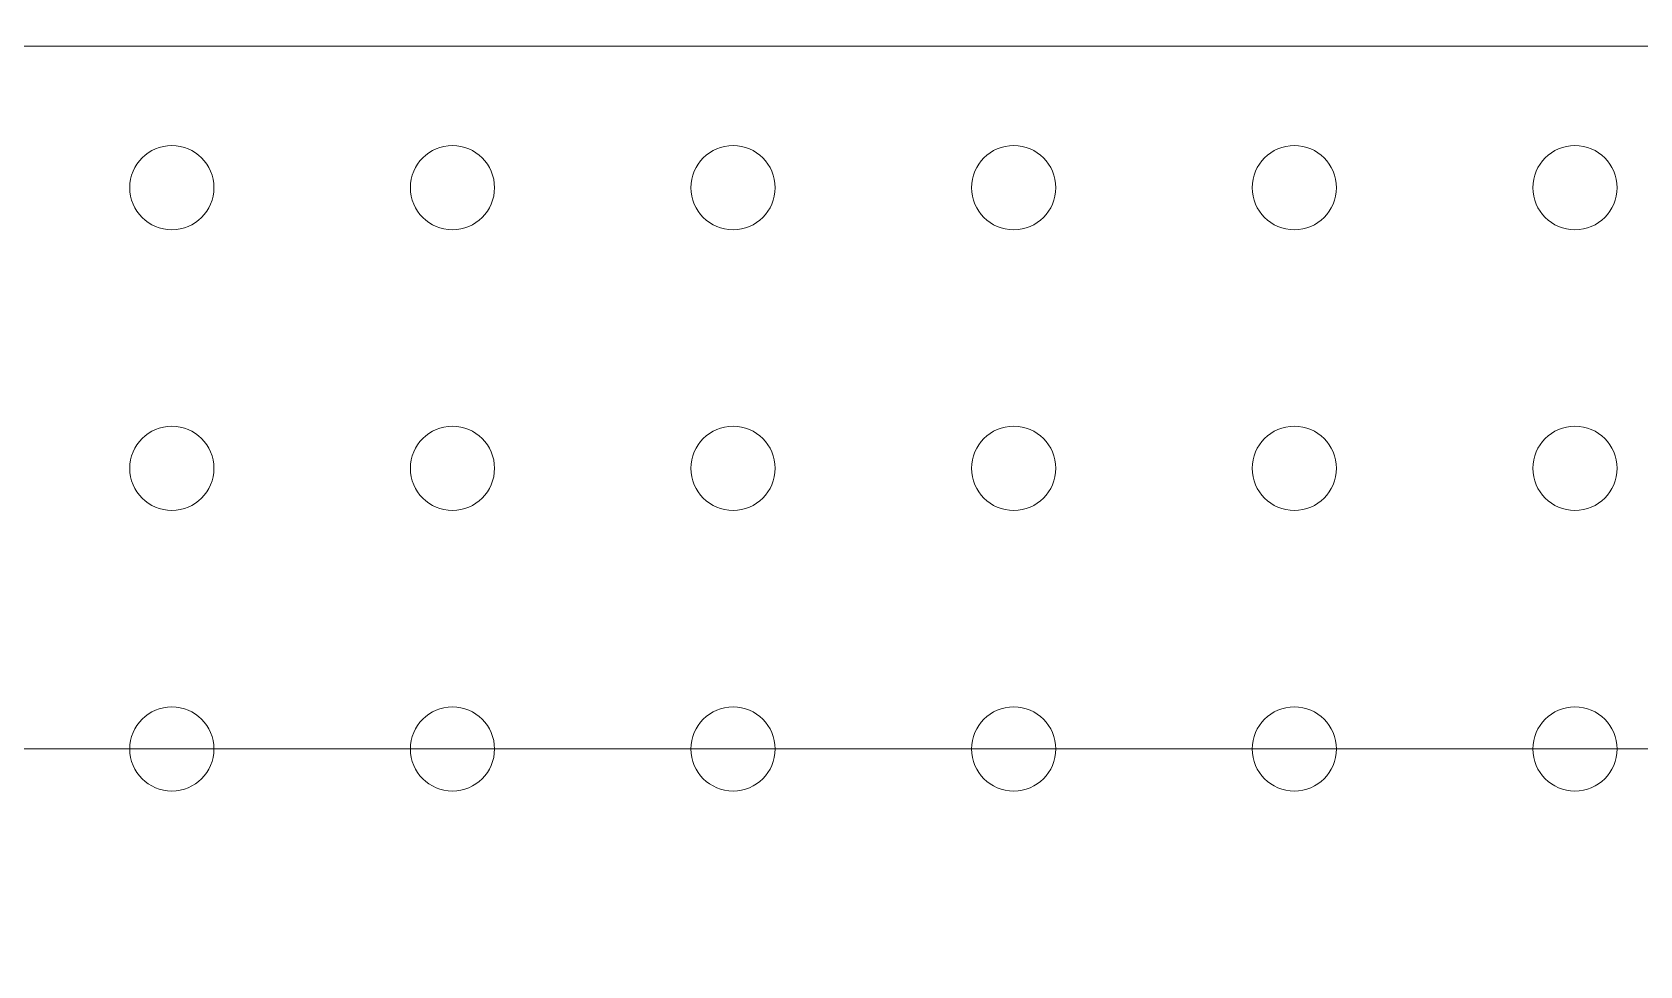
# Model space of a CAD drawing. Header units: millimetres. Extents: x -343 to 152, y -236 to 152.
# Drawn here: x -120 to -62.7, y -32.8 to 0.4 of the extents above; entities that cross this region are included whole.
import ezdxf

# ---------------------------------------------------------------- set-up
doc = ezdxf.new("R2010")
doc.units = ezdxf.units.MM
doc.header["$MEASUREMENT"] = 0
doc.layers.add('Layer 1', color=7, linetype='Continuous')

msp = doc.modelspace()

# ---------------------------------------------------------------- linework, layer by layer
at = {"layer": 'Layer 1', "color": 1, "lineweight": 20}
msp.add_open_spline([(-152.5693, -152.5693), (-152.5693, -152.5693), (152.4307, -152.5693), (152.4307, -152.5693), (152.4307, -152.5693), (152.4307, 152.4307), (152.4307, 152.4307), (152.4307, 152.4307), (-152.5693, 152.4307), (-152.5693, 152.4307), (-152.5693, 152.4307), (-152.5693, -152.5693), (-152.5693, -152.5693)], degree=3, knots=[0, 0, 0, 0, 0.25, 0.25, 0.25, 0.5, 0.5, 0.5, 0.75, 0.75, 0.75, 1, 1, 1, 1], dxfattribs=at)
msp.add_open_spline([(-135.0579, -0.0694), (-135.0579, -0.0694), (144.9421, -0.0694), (144.9421, -0.0694)], degree=3, dxfattribs=at)
at = {"layer": 'Layer 1', "color": 253, "lineweight": 9}
for points in [[(-115.0579, -3.611), (-115.8863, -3.611), (-116.558, -4.2826), (-116.558, -5.1109), (-116.558, -5.9393), (-115.8863, -6.611), (-115.0579, -6.611), (-114.2296, -6.611), (-113.5579, -5.9393), (-113.5579, -5.1109), (-113.5579, -4.2826), (-114.2296, -3.611), (-115.0579, -3.611)], [(-105.058, -3.611), (-105.8864, -3.611), (-106.5579, -4.2826), (-106.5579, -5.1109), (-106.5579, -5.9393), (-105.8864, -6.611), (-105.058, -6.611), (-104.2295, -6.611), (-103.558, -5.9393), (-103.558, -5.1109), (-103.558, -4.2826), (-104.2295, -3.611), (-105.058, -3.611)], [(-95.058, -3.611), (-95.8863, -3.611), (-96.558, -4.2826), (-96.558, -5.1109), (-96.558, -5.9393), (-95.8863, -6.611), (-95.058, -6.611), (-94.2296, -6.611), (-93.5579, -5.9393), (-93.5579, -5.1109), (-93.5579, -4.2826), (-94.2296, -3.611), (-95.058, -3.611)], [(-85.0579, -3.611), (-85.8864, -3.611), (-86.5579, -4.2826), (-86.5579, -5.1109), (-86.5579, -5.9393), (-85.8864, -6.611), (-85.0579, -6.611), (-84.2295, -6.611), (-83.558, -5.9393), (-83.558, -5.1109), (-83.558, -4.2826), (-84.2295, -3.611), (-85.0579, -3.611)], [(-75.058, -3.611), (-75.8863, -3.611), (-76.5579, -4.2826), (-76.5579, -5.1109), (-76.5579, -5.9393), (-75.8863, -6.611), (-75.058, -6.611), (-74.2296, -6.611), (-73.5579, -5.9393), (-73.5579, -5.1109), (-73.5579, -4.2826), (-74.2296, -3.611), (-75.058, -3.611)], [(-65.0579, -3.611), (-65.8863, -3.611), (-66.558, -4.2826), (-66.558, -5.1109), (-66.558, -5.9393), (-65.8863, -6.611), (-65.0579, -6.611), (-64.2295, -6.611), (-63.558, -5.9393), (-63.558, -5.1109), (-63.558, -4.2826), (-64.2295, -3.611), (-65.0579, -3.611)], [(-115.0579, -13.6109), (-115.8863, -13.6109), (-116.558, -14.2826), (-116.558, -15.111), (-116.558, -15.9394), (-115.8863, -16.6109), (-115.0579, -16.6109), (-114.2296, -16.6109), (-113.5579, -15.9394), (-113.5579, -15.111), (-113.5579, -14.2826), (-114.2296, -13.6109), (-115.0579, -13.6109)], [(-105.058, -13.6109), (-105.8864, -13.6109), (-106.5579, -14.2826), (-106.5579, -15.111), (-106.5579, -15.9394), (-105.8864, -16.6109), (-105.058, -16.6109), (-104.2295, -16.6109), (-103.558, -15.9394), (-103.558, -15.111), (-103.558, -14.2826), (-104.2295, -13.6109), (-105.058, -13.6109)], [(-95.058, -13.6109), (-95.8863, -13.6109), (-96.558, -14.2826), (-96.558, -15.111), (-96.558, -15.9394), (-95.8863, -16.6109), (-95.058, -16.6109), (-94.2296, -16.6109), (-93.5579, -15.9394), (-93.5579, -15.111), (-93.5579, -14.2826), (-94.2296, -13.6109), (-95.058, -13.6109)], [(-85.0579, -13.6109), (-85.8864, -13.6109), (-86.5579, -14.2826), (-86.5579, -15.111), (-86.5579, -15.9394), (-85.8864, -16.6109), (-85.0579, -16.6109), (-84.2295, -16.6109), (-83.558, -15.9394), (-83.558, -15.111), (-83.558, -14.2826), (-84.2295, -13.6109), (-85.0579, -13.6109)], [(-75.058, -13.6109), (-75.8863, -13.6109), (-76.5579, -14.2826), (-76.5579, -15.111), (-76.5579, -15.9394), (-75.8863, -16.6109), (-75.058, -16.6109), (-74.2296, -16.6109), (-73.5579, -15.9394), (-73.5579, -15.111), (-73.5579, -14.2826), (-74.2296, -13.6109), (-75.058, -13.6109)], [(-65.0579, -13.6109), (-65.8863, -13.6109), (-66.558, -14.2826), (-66.558, -15.111), (-66.558, -15.9394), (-65.8863, -16.6109), (-65.0579, -16.6109), (-64.2295, -16.6109), (-63.558, -15.9394), (-63.558, -15.111), (-63.558, -14.2826), (-64.2295, -13.6109), (-65.0579, -13.6109)], [(-115.0579, -23.611), (-115.8863, -23.611), (-116.558, -24.2825), (-116.558, -25.1109), (-116.558, -25.9394), (-115.8863, -26.6109), (-115.0579, -26.6109), (-114.2296, -26.6109), (-113.5579, -25.9394), (-113.5579, -25.1109), (-113.5579, -24.2825), (-114.2296, -23.611), (-115.0579, -23.611)], [(-105.058, -23.611), (-105.8864, -23.611), (-106.5579, -24.2825), (-106.5579, -25.1109), (-106.5579, -25.9394), (-105.8864, -26.6109), (-105.058, -26.6109), (-104.2295, -26.6109), (-103.558, -25.9394), (-103.558, -25.1109), (-103.558, -24.2825), (-104.2295, -23.611), (-105.058, -23.611)], [(-95.058, -23.611), (-95.8863, -23.611), (-96.558, -24.2825), (-96.558, -25.1109), (-96.558, -25.9394), (-95.8863, -26.6109), (-95.058, -26.6109), (-94.2296, -26.6109), (-93.5579, -25.9394), (-93.5579, -25.1109), (-93.5579, -24.2825), (-94.2296, -23.611), (-95.058, -23.611)], [(-85.0579, -23.611), (-85.8864, -23.611), (-86.5579, -24.2825), (-86.5579, -25.1109), (-86.5579, -25.9394), (-85.8864, -26.6109), (-85.0579, -26.6109), (-84.2295, -26.6109), (-83.558, -25.9394), (-83.558, -25.1109), (-83.558, -24.2825), (-84.2295, -23.611), (-85.0579, -23.611)], [(-75.058, -23.611), (-75.8863, -23.611), (-76.5579, -24.2825), (-76.5579, -25.1109), (-76.5579, -25.9394), (-75.8863, -26.6109), (-75.058, -26.6109), (-74.2296, -26.6109), (-73.5579, -25.9394), (-73.5579, -25.1109), (-73.5579, -24.2825), (-74.2296, -23.611), (-75.058, -23.611)], [(-65.0579, -23.611), (-65.8863, -23.611), (-66.558, -24.2825), (-66.558, -25.1109), (-66.558, -25.9394), (-65.8863, -26.6109), (-65.0579, -26.6109), (-64.2295, -26.6109), (-63.558, -25.9394), (-63.558, -25.1109), (-63.558, -24.2825), (-64.2295, -23.611), (-65.0579, -23.611)]]:
    msp.add_open_spline(points, degree=3, knots=[0, 0, 0, 0, 0.25, 0.25, 0.25, 0.5, 0.5, 0.5, 0.75, 0.75, 0.75, 1, 1, 1, 1], dxfattribs=at)
at = {"layer": 'Layer 1', "lineweight": 9}
msp.add_open_spline([(24.9421, -125.1109), (24.9421, -125.1109), (24.9421, -25.1109), (24.9421, -25.1109), (24.9421, -25.1109), (-125.0579, -25.1109), (-125.0579, -25.1109), (-125.0579, -25.1109), (-125.0579, -125.1109), (-125.0579, -125.1109), (-125.0579, -125.1109), (24.9421, -125.1109), (24.9421, -125.1109)], degree=3, knots=[0, 0, 0, 0, 0.25, 0.25, 0.25, 0.5, 0.5, 0.5, 0.75, 0.75, 0.75, 1, 1, 1, 1], dxfattribs=at)

doc.saveas('drawing.dxf')
